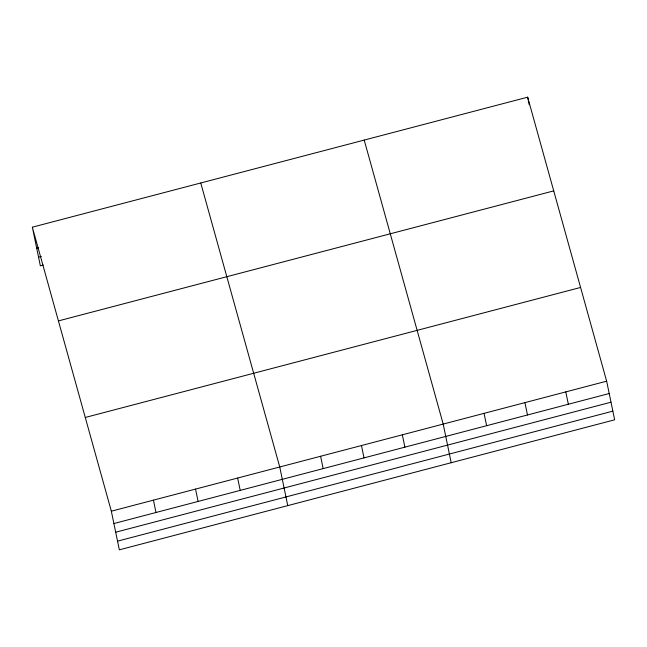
<?xml version="1.0" encoding="UTF-8"?>
<svg xmlns="http://www.w3.org/2000/svg" width="647" height="647" viewBox="0 0 647 647"><rect width="100%" height="100%" fill="white"/><g stroke="black" fill="none" stroke-linecap="round" stroke-linejoin="round"><path stroke-width="0.97" d="M32.35 227.186L527.661 97.171L606.651 381.172L614.65 419.814L119.339 549.829L111.341 511.195L32.35 227.186L40.349 265.828L43.22 265.076M36.701 248.213L38.618 247.712M38.553 257.15L41.424 256.398M58.416 320.912L553.727 190.889M85.275 417.469L580.585 287.454M111.341 511.195L606.651 381.172M113.896 523.544L609.207 393.522M115.692 532.214L611.003 402.199M117.544 541.151L612.855 411.136M364.212 140.075L443.195 424.076L451.194 462.718M200.756 182.98L279.747 466.988L287.745 505.622M527.661 97.171L529.238 104.765M565.785 391.896L568.341 404.246M524.919 402.628L527.483 414.978M484.061 413.352L486.617 425.702M402.329 434.808L404.893 447.158M361.471 445.532L364.026 457.882M320.605 456.256L323.16 468.606M237.643 478.036L240.199 490.386M195.54 489.092L198.095 501.441M153.436 500.139L156 512.489"/></g></svg>
